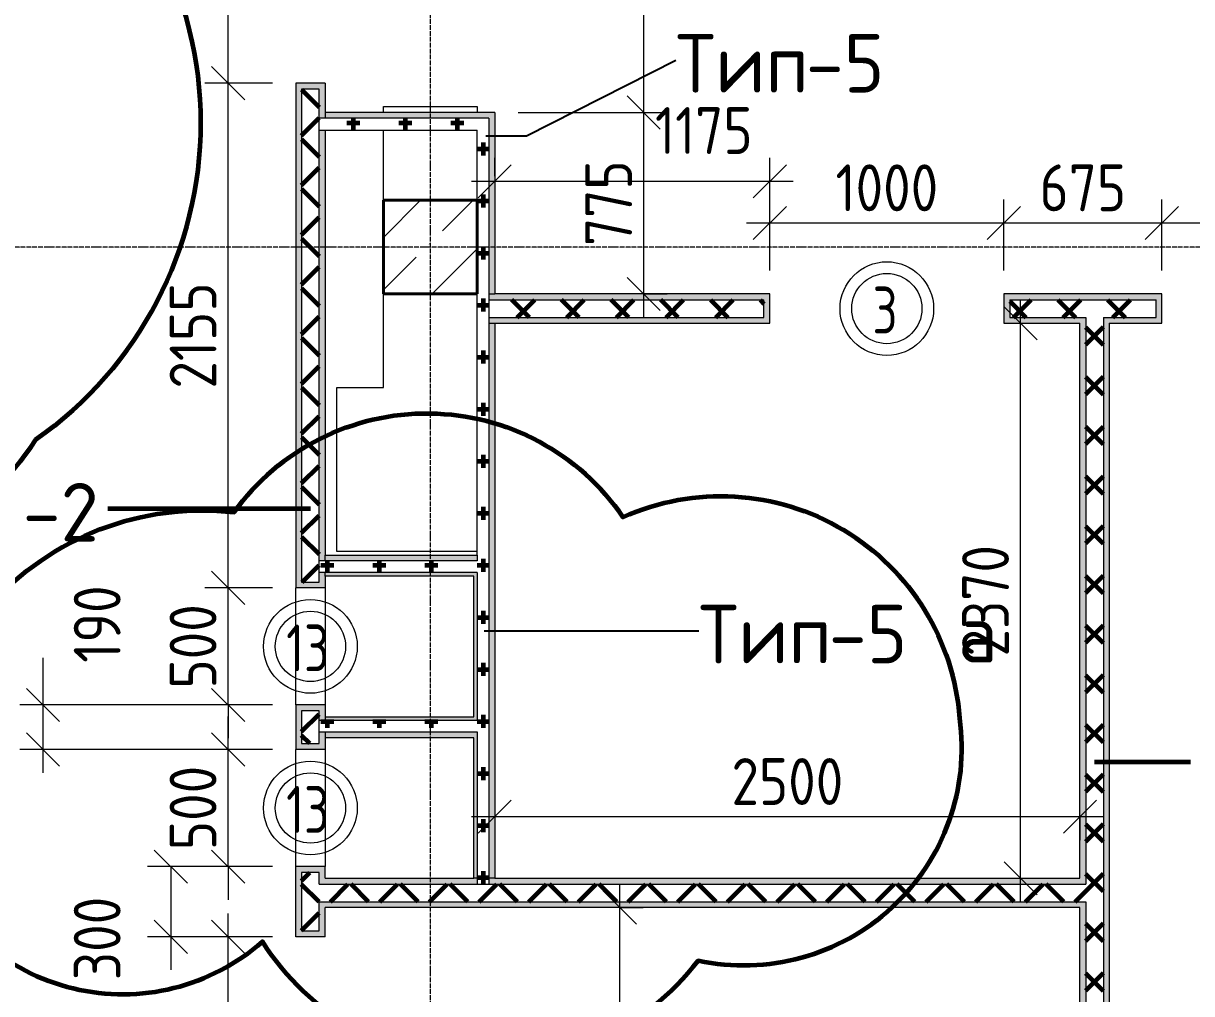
# Model space of a CAD drawing. Header units: millimetres. Extents: x -60946 to 138510, y -262288 to 24501.
# Drawn here: x -10930 to -5938, y -86332 to -82189 of the extents above; entities that cross this region are included whole.
import ezdxf

# ---------------------------------------------------------------- set-up
doc = ezdxf.new("R2010")
doc.units = ezdxf.units.MM
doc.linetypes.add('ADSK_Линия сетки', pattern=[25, 20, -2.5, 0, -2.5])
for name, color, linetype, lineweight in [('2)Тип-2', 3, 'Continuous', 60), ('2)Тип-3', 7, 'Continuous', 60), ('2)Тип-5', 1, 'Continuous', 60), ('Марки дверей', 7, 'Continuous', 20), ('Несущие колонны', 7, 'Continuous', 18), ('Оси', 7, 'Continuous', 9), ('Перекрытие', 7, 'Continuous', 18), ('Размеры', 7, 'Continuous', 9), ('Стены внутренние', 7, 'Continuous', 18), ('Стены штриховка', 7, 'Continuous', 9)]:
    doc.layers.add(name, color=color, linetype=linetype, lineweight=lineweight)
doc.styles.add('GOST Common_3', font='', dxfattribs={"width": 0.9, "height": 200})
doc.styles.add('GOST Common_4', font='', dxfattribs={"height": 250})
doc.styles.add('GOST Common_B', font='', dxfattribs={"width": 0.8, "height": 200})
doc.styles.get('GOST Common_3').set_extended_font_data('GOST Common')
doc.styles.get('GOST Common_4').set_extended_font_data('GOST Common')
doc.styles.get('GOST Common_B').set_extended_font_data('GOST Common', bold=True)
doc.dimstyles.new('ADSK_Основной_2_0', dxfattribs={"dimscale": 304.8, "dimtxt": 201.142999, "dimasz": 0.463911, "dimexe": 0.328084, "dimexo": 0.328084, "dimgap": 0.164042, "dimtad": 1, "dimdec": 3, "dimrnd": 0.001, "dimdsep": 46, "dimtxsty": 'GOST Common_3', "dimblk1": 'OBLIQUE', "dimblk2": 'OBLIQUE', "dimsah": 1, "dimcen": 0.09, "dimdle": 0.328084, "dimazin": 2, "dimtfac": 1, "dimtdec": 4, "dimtix": 1, "dimtmove": 0, "dimatfit": 3, "dimfxl": 1, "dimtvp": 1, "dimtolj": 1, "dimtzin": 0, "dimlwd": 20, "dimlwe": 20, "dimarcsym": 2})
doc.dimstyles.new('ADSK_Основной_2_0_2', dxfattribs={"dimscale": 304.8, "dimtxt": 201.142999, "dimasz": 0.463911, "dimexe": 0.328084, "dimexo": 0.328084, "dimgap": 0.164042, "dimtad": 1, "dimdec": 3, "dimrnd": 0.001, "dimdsep": 46, "dimtxsty": 'GOST Common_3', "dimblk1": 'OBLIQUE', "dimblk2": 'OBLIQUE', "dimsah": 1, "dimcen": 0.09, "dimdle": 0.328084, "dimazin": 2, "dimtfac": 1, "dimtdec": 4, "dimtix": 1, "dimtmove": 0, "dimatfit": 3, "dimfxl": 1, "dimtvp": 1, "dimtolj": 1, "dimtzin": 0, "dimlwd": 20, "dimlwe": 20, "dimarcsym": 2})
pattern_1 = [(45, (9.36, -97949.04), (-106.066, 106.066), []), (135, (9.36, -97949.04), (-106.066, -106.066), [])]
pattern_2 = [(0, (9.36, -97949.04), (111.125, 111.125), [55.562, -166.687]), (90, (37.14, -97976.82), (-111.125, 111.125), [55.562, -166.687])]

# ---------------------------------------------------------------- blocks, each defined once
blk = doc.blocks.new('ADSK_КолоннаЖБ_Прямоугольная - 400x400 мм-1807142-Кладочный план 2-го этаж')
at = {"layer": 'Несущие колонны', "lineweight": 40}
for p, q in [((-200, 200), (200, 200)), ((-200, -200), (-200, 200)), ((200, 200), (200, -200)), ((200, -200), (-200, -200))]:
    blk.add_line(p, q, dxfattribs=at)
blk = doc.blocks.new('_Oblique')
at = {"color": 0, "linetype": 'ByBlock', "lineweight": -2}
blk.add_line((-0.5, -0.5), (0.5, 0.5), dxfattribs=at)
blk = doc.blocks.new('*D4716')
at = {"layer": 'Defpoints', "color": 0, "transparency": 16777216}
for p in [(-10054.7, -86089.1), (-9765.6, -86089.1), (-9765.6, -87089.1)]:
    blk.add_point(p, dxfattribs=at)
at = {"layer": 'Размеры', "color": 0, "lineweight": 20, "transparency": 16777216}
for p, q in [((-10054.7, -87189.1), (-10054.7, -85989.1)), ((-9865.6, -86089.1), (-10154.7, -86089.1)), ((-9865.6, -87089.1), (-10154.7, -87089.1))]:
    blk.add_line(p, q, dxfattribs=at)
at = {"layer": 'Размеры', "color": 0, "lineweight": 20, "transparency": 16777216, "xscale": 141.4, "yscale": 141.4, "zscale": 141.4}
for p, rotation in [((-10054.7, -86089.1), 90), ((-10054.7, -87089.1), 270)]:
    blk.add_blockref('_Oblique', p, dxfattribs=dict(at, rotation=rotation))
at = {"layer": 'Размеры', "color": 0, "lineweight": 9, "transparency": 16777216, "insert": (-10204.7, -86589.1), "char_height": 200, "width": 560.473, "attachment_point": 5, "rotation": 90, "style": 'GOST Common_3'}
blk.add_mtext('\\A1;1000', dxfattribs=at)
blk = doc.blocks.new('*D4717')
at = {"layer": 'Defpoints', "color": 0, "transparency": 16777216}
for p in [(-10299.6, -85789.1), (-9765.6, -85789.1), (-9765.6, -86089.1)]:
    blk.add_point(p, dxfattribs=at)
at = {"layer": 'Размеры', "color": 0, "lineweight": 20, "transparency": 16777216}
for p, q in [((-9865.6, -85789.1), (-10399.6, -85789.1)), ((-10299.6, -85789.1), (-10299.6, -86189.1)), ((-9865.6, -86089.1), (-10399.6, -86089.1)), ((-10299.6, -86089.1), (-10299.6, -86230.5))]:
    blk.add_line(p, q, dxfattribs=at)
at = {"layer": 'Размеры', "color": 0, "lineweight": 20, "transparency": 16777216, "xscale": 141.4, "yscale": 141.4, "zscale": 141.4}
for p, rotation in [((-10299.6, -85789.1), 90), ((-10299.6, -86089.1), 270)]:
    blk.add_blockref('_Oblique', p, dxfattribs=dict(at, rotation=rotation))
at = {"layer": 'Размеры', "color": 0, "lineweight": 9, "transparency": 16777216, "insert": (-10714.3, -86274.2), "char_height": 200, "width": 454.106, "attachment_point": 1, "rotation": 90, "line_spacing_factor": 1.022761, "style": 'GOST Common_3'}
blk.add_mtext('\\A1;300', dxfattribs=at)
blk = doc.blocks.new('*D4718')
at = {"layer": 'Defpoints', "color": 0, "transparency": 16777216}
for p in [(-10054.7, -85289.1), (-9765.6, -85289.1), (-9765.6, -85789.1)]:
    blk.add_point(p, dxfattribs=at)
at = {"layer": 'Размеры', "color": 0, "lineweight": 20, "transparency": 16777216}
for p, q in [((-10054.7, -85289.1), (-10054.7, -85147.7)), ((-9865.6, -85289.1), (-10154.7, -85289.1)), ((-10054.7, -85789.1), (-10054.7, -85289.1)), ((-9865.6, -85789.1), (-10154.7, -85789.1)), ((-10054.7, -85789.1), (-10054.7, -85930.5))]:
    blk.add_line(p, q, dxfattribs=at)
at = {"layer": 'Размеры', "color": 0, "lineweight": 20, "transparency": 16777216, "xscale": 141.4, "yscale": 141.4, "zscale": 141.4}
for p, rotation in [((-10054.7, -85289.1), 270), ((-10054.7, -85789.1), 90)]:
    blk.add_blockref('_Oblique', p, dxfattribs=dict(at, rotation=rotation))
at = {"layer": 'Размеры', "color": 0, "lineweight": 9, "transparency": 16777216, "insert": (-10204.7, -85539.1), "char_height": 200, "width": 454.106, "attachment_point": 5, "rotation": 90, "style": 'GOST Common_3'}
blk.add_mtext('\\A1;500', dxfattribs=at)
blk = doc.blocks.new('*D4719')
at = {"layer": 'Defpoints', "color": 0, "transparency": 16777216}
for p in [(-10845.3, -85099.1), (-9765.6, -85099.1), (-9765.6, -85289.1)]:
    blk.add_point(p, dxfattribs=at)
at = {"layer": 'Размеры', "color": 0, "lineweight": 20, "transparency": 16777216}
for p, q in [((-10845.3, -85099.1), (-10845.3, -84897.6)), ((-9865.6, -85099.1), (-10945.3, -85099.1)), ((-10845.3, -85389.1), (-10845.3, -85099.1)), ((-9865.6, -85289.1), (-10945.3, -85289.1))]:
    blk.add_line(p, q, dxfattribs=at)
at = {"layer": 'Размеры', "color": 0, "lineweight": 20, "transparency": 16777216, "xscale": 141.4, "yscale": 141.4, "zscale": 141.4}
for p, rotation in [((-10845.3, -85099.1), 90), ((-10845.3, -85289.1), 270)]:
    blk.add_blockref('_Oblique', p, dxfattribs=dict(at, rotation=rotation))
at = {"layer": 'Размеры', "color": 0, "lineweight": 9, "transparency": 16777216, "insert": (-10714.3, -84918.8), "char_height": 200, "width": 409.104, "attachment_point": 1, "rotation": 90, "line_spacing_factor": 1.022761, "style": 'GOST Common_3'}
blk.add_mtext('\\A1;190', dxfattribs=at)
blk = doc.blocks.new('*D4720')
at = {"layer": 'Defpoints', "color": 0, "transparency": 16777216}
for p in [(-10054.7, -84599.1), (-9765.6, -84599.1), (-9765.6, -85099.1)]:
    blk.add_point(p, dxfattribs=at)
at = {"layer": 'Размеры', "color": 0, "lineweight": 20, "transparency": 16777216}
for p, q in [((-10054.7, -84599.1), (-10054.7, -84457.7)), ((-9865.6, -84599.1), (-10154.7, -84599.1)), ((-10054.7, -85099.1), (-10054.7, -84599.1)), ((-9865.6, -85099.1), (-10154.7, -85099.1)), ((-10054.7, -85099.1), (-10054.7, -85240.5))]:
    blk.add_line(p, q, dxfattribs=at)
at = {"layer": 'Размеры', "color": 0, "lineweight": 20, "transparency": 16777216, "xscale": 141.4, "yscale": 141.4, "zscale": 141.4}
for p, rotation in [((-10054.7, -84599.1), 270), ((-10054.7, -85099.1), 90)]:
    blk.add_blockref('_Oblique', p, dxfattribs=dict(at, rotation=rotation))
at = {"layer": 'Размеры', "color": 0, "lineweight": 9, "transparency": 16777216, "insert": (-10204.7, -84849.1), "char_height": 200, "width": 454.106, "attachment_point": 5, "rotation": 90, "style": 'GOST Common_3'}
blk.add_mtext('\\A1;500', dxfattribs=at)
blk = doc.blocks.new('*D4721')
at = {"layer": 'Defpoints', "color": 0, "transparency": 16777216}
for p in [(-10054.7, -82444.1), (-9765.6, -82444.1), (-9765.6, -84599.1)]:
    blk.add_point(p, dxfattribs=at)
at = {"layer": 'Размеры', "color": 0, "lineweight": 20, "transparency": 16777216}
for p, q in [((-10054.7, -84699.1), (-10054.7, -82344.1)), ((-9865.6, -82444.1), (-10154.7, -82444.1)), ((-9865.6, -84599.1), (-10154.7, -84599.1))]:
    blk.add_line(p, q, dxfattribs=at)
at = {"layer": 'Размеры', "color": 0, "lineweight": 20, "transparency": 16777216, "xscale": 141.4, "yscale": 141.4, "zscale": 141.4}
for p, rotation in [((-10054.7, -82444.1), 90), ((-10054.7, -84599.1), 270)]:
    blk.add_blockref('_Oblique', p, dxfattribs=dict(at, rotation=rotation))
at = {"layer": 'Размеры', "color": 0, "lineweight": 9, "transparency": 16777216, "insert": (-10204.7, -83521.6), "char_height": 200, "width": 560.473, "attachment_point": 5, "rotation": 90, "style": 'GOST Common_3'}
blk.add_mtext('\\A1;2155', dxfattribs=at)
blk = doc.blocks.new('*D4722')
at = {"layer": 'Defpoints', "color": 0, "transparency": 16777216}
for p in [(-10054.7, -81244.1), (-9765.6, -81244.1), (-9765.6, -82444.1)]:
    blk.add_point(p, dxfattribs=at)
at = {"layer": 'Размеры', "color": 0, "lineweight": 20, "transparency": 16777216}
for p, q in [((-10054.7, -82544.1), (-10054.7, -81144.1)), ((-9865.6, -81244.1), (-10154.7, -81244.1)), ((-9865.6, -82444.1), (-10154.7, -82444.1))]:
    blk.add_line(p, q, dxfattribs=at)
at = {"layer": 'Размеры', "color": 0, "lineweight": 20, "transparency": 16777216, "xscale": 141.4, "yscale": 141.4, "zscale": 141.4}
for p, rotation in [((-10054.7, -81244.1), 90), ((-10054.7, -82444.1), 270)]:
    blk.add_blockref('_Oblique', p, dxfattribs=dict(at, rotation=rotation))
at = {"layer": 'Размеры', "color": 0, "lineweight": 9, "transparency": 16777216, "insert": (-10204.7, -81844.1), "char_height": 200, "width": 560.473, "attachment_point": 5, "rotation": 90, "style": 'GOST Common_3'}
blk.add_mtext('\\A1;1200', dxfattribs=at)
blk = doc.blocks.new('*D4740')
at = {"layer": 'Defpoints', "color": 0, "transparency": 16777216}
for p in [(-8915.6, -82569.1), (-8279.4, -82569.1), (-8379.4, -83344.1)]:
    blk.add_point(p, dxfattribs=at)
at = {"layer": 'Размеры', "color": 0, "lineweight": 20, "transparency": 16777216}
for p, q in [((-8279.4, -83444.1), (-8279.4, -82469.1)), ((-8815.6, -82569.1), (-8179.4, -82569.1)), ((-8279.4, -83344.1), (-8179.4, -83344.1))]:
    blk.add_line(p, q, dxfattribs=at)
at = {"layer": 'Размеры', "color": 0, "lineweight": 20, "transparency": 16777216, "xscale": 141.4, "yscale": 141.4, "zscale": 141.4}
for p, rotation in [((-8279.4, -82569.1), 90), ((-8279.4, -83344.1), 270)]:
    blk.add_blockref('_Oblique', p, dxfattribs=dict(at, rotation=rotation))
at = {"layer": 'Размеры', "color": 0, "lineweight": 9, "transparency": 16777216, "insert": (-8429.4, -82956.6), "char_height": 200, "width": 454.106, "attachment_point": 5, "rotation": 90, "style": 'GOST Common_3'}
blk.add_mtext('\\A1;775', dxfattribs=at)
blk = doc.blocks.new('*D4741')
at = {"layer": 'Defpoints', "color": 0, "transparency": 16777216}
for p in [(-8915.6, -81119.1), (-8279.4, -81119.1), (-8915.6, -82569.1)]:
    blk.add_point(p, dxfattribs=at)
at = {"layer": 'Размеры', "color": 0, "lineweight": 20, "transparency": 16777216}
for p, q in [((-8279.4, -82669.1), (-8279.4, -81019.1)), ((-8815.6, -81119.1), (-8179.4, -81119.1)), ((-8815.6, -82569.1), (-8179.4, -82569.1))]:
    blk.add_line(p, q, dxfattribs=at)
at = {"layer": 'Размеры', "color": 0, "lineweight": 20, "transparency": 16777216, "xscale": 141.4, "yscale": 141.4, "zscale": 141.4}
for p, rotation in [((-8279.4, -81119.1), 90), ((-8279.4, -82569.1), 270)]:
    blk.add_blockref('_Oblique', p, dxfattribs=dict(at, rotation=rotation))
at = {"layer": 'Размеры', "color": 0, "lineweight": 9, "transparency": 16777216, "insert": (-8429.4, -81844.1), "char_height": 200, "width": 580.928, "attachment_point": 5, "rotation": 90, "style": 'GOST Common_3'}
blk.add_mtext('\\A1;1450', dxfattribs=at)
blk = doc.blocks.new('*D4745')
at = {"layer": 'Defpoints', "color": 0, "transparency": 16777216}
for p in [(-7740.6, -82863), (-8915.6, -82941.1), (-7740.6, -83344.1)]:
    blk.add_point(p, dxfattribs=at)
at = {"layer": 'Размеры', "color": 0, "lineweight": 20, "transparency": 16777216}
for p, q in [((-8915.6, -82841.1), (-8915.6, -82763)), ((-7740.6, -83244.1), (-7740.6, -82763)), ((-9015.6, -82863), (-7640.6, -82863))]:
    blk.add_line(p, q, dxfattribs=at)
at = {"layer": 'Размеры', "color": 0, "lineweight": 20, "transparency": 16777216, "xscale": 141.4, "yscale": 141.4, "zscale": 141.4, "rotation": 180}
blk.add_blockref('_Oblique', (-8915.6, -82863), dxfattribs=at)
at = {"layer": 'Размеры', "color": 0, "lineweight": 20, "transparency": 16777216, "xscale": 141.4, "yscale": 141.4, "zscale": 141.4}
blk.add_blockref('_Oblique', (-7740.6, -82863), dxfattribs=at)
at = {"layer": 'Размеры', "color": 0, "lineweight": 9, "transparency": 16777216, "insert": (-8231.1, -82546.3), "char_height": 200, "width": 515.472, "attachment_point": 1, "line_spacing_factor": 1.022761, "style": 'GOST Common_3'}
blk.add_mtext('\\A1;1175', dxfattribs=at)
blk = doc.blocks.new('*D4746')
at = {"layer": 'Defpoints', "color": 0, "transparency": 16777216}
for p in [(-6740.6, -83041), (-7740.6, -83344.1), (-6740.6, -83344.1)]:
    blk.add_point(p, dxfattribs=at)
at = {"layer": 'Размеры', "color": 0, "lineweight": 20, "transparency": 16777216}
for p, q in [((-7740.6, -83244.1), (-7740.6, -82941)), ((-6740.6, -83244.1), (-6740.6, -82941)), ((-7840.6, -83041), (-6640.6, -83041))]:
    blk.add_line(p, q, dxfattribs=at)
at = {"layer": 'Размеры', "color": 0, "lineweight": 20, "transparency": 16777216, "xscale": 141.4, "yscale": 141.4, "zscale": 141.4, "rotation": 180}
blk.add_blockref('_Oblique', (-7740.6, -83041), dxfattribs=at)
at = {"layer": 'Размеры', "color": 0, "lineweight": 20, "transparency": 16777216, "xscale": 141.4, "yscale": 141.4, "zscale": 141.4}
blk.add_blockref('_Oblique', (-6740.6, -83041), dxfattribs=at)
at = {"layer": 'Размеры', "color": 0, "lineweight": 9, "transparency": 16777216, "insert": (-7240.6, -82891), "char_height": 200, "width": 560.473, "attachment_point": 5, "style": 'GOST Common_3'}
blk.add_mtext('\\A1;1000', dxfattribs=at)
blk = doc.blocks.new('*D4747')
at = {"layer": 'Defpoints', "color": 0, "transparency": 16777216}
for p in [(-6065.6, -83041), (-6740.6, -83344.1), (-6065.6, -83344.1)]:
    blk.add_point(p, dxfattribs=at)
at = {"layer": 'Размеры', "color": 0, "lineweight": 20, "transparency": 16777216}
for p, q in [((-6740.6, -83244.1), (-6740.6, -82941)), ((-6065.6, -83244.1), (-6065.6, -82941)), ((-6840.6, -83041), (-5965.6, -83041))]:
    blk.add_line(p, q, dxfattribs=at)
at = {"layer": 'Размеры', "color": 0, "lineweight": 20, "transparency": 16777216, "xscale": 141.4, "yscale": 141.4, "zscale": 141.4, "rotation": 180}
blk.add_blockref('_Oblique', (-6740.6, -83041), dxfattribs=at)
at = {"layer": 'Размеры', "color": 0, "lineweight": 20, "transparency": 16777216, "xscale": 141.4, "yscale": 141.4, "zscale": 141.4}
blk.add_blockref('_Oblique', (-6065.6, -83041), dxfattribs=at)
at = {"layer": 'Размеры', "color": 0, "lineweight": 9, "transparency": 16777216, "insert": (-6403.1, -82891), "char_height": 200, "width": 454.106, "attachment_point": 5, "style": 'GOST Common_3'}
blk.add_mtext('\\A1;675', dxfattribs=at)
blk = doc.blocks.new('*D4748')
at = {"layer": 'Defpoints', "color": 0, "transparency": 16777216}
for p in [(-5065.6, -83041), (-6065.6, -83344.1), (-5065.6, -83344.1)]:
    blk.add_point(p, dxfattribs=at)
at = {"layer": 'Размеры', "color": 0, "lineweight": 20, "transparency": 16777216}
for p, q in [((-6065.6, -83244.1), (-6065.6, -82941)), ((-5065.6, -83244.1), (-5065.6, -82941)), ((-6165.6, -83041), (-4965.6, -83041))]:
    blk.add_line(p, q, dxfattribs=at)
at = {"layer": 'Размеры', "color": 0, "lineweight": 20, "transparency": 16777216, "xscale": 141.4, "yscale": 141.4, "zscale": 141.4, "rotation": 180}
blk.add_blockref('_Oblique', (-6065.6, -83041), dxfattribs=at)
at = {"layer": 'Размеры', "color": 0, "lineweight": 20, "transparency": 16777216, "xscale": 141.4, "yscale": 141.4, "zscale": 141.4}
blk.add_blockref('_Oblique', (-5065.6, -83041), dxfattribs=at)
at = {"layer": 'Размеры', "color": 0, "lineweight": 9, "transparency": 16777216, "insert": (-5565.6, -82891), "char_height": 200, "width": 560.473, "attachment_point": 5, "style": 'GOST Common_3'}
blk.add_mtext('\\A1;1000', dxfattribs=at)
blk = doc.blocks.new('*D4750')
at = {"layer": 'Defpoints', "color": 0, "transparency": 16777216}
for p in [(-6769, -83469.1), (-6669, -83469.1), (-6769, -85839.1)]:
    blk.add_point(p, dxfattribs=at)
at = {"layer": 'Размеры', "color": 0, "lineweight": 20, "transparency": 16777216}
for p, q in [((-6669, -85939.1), (-6669, -83369.1)), ((-6669, -83469.1), (-6569, -83469.1)), ((-6669, -85839.1), (-6569, -85839.1))]:
    blk.add_line(p, q, dxfattribs=at)
at = {"layer": 'Размеры', "color": 0, "lineweight": 20, "transparency": 16777216, "xscale": 141.4, "yscale": 141.4, "zscale": 141.4}
for p, rotation in [((-6669, -83469.1), 90), ((-6669, -85839.1), 270)]:
    blk.add_blockref('_Oblique', p, dxfattribs=dict(at, rotation=rotation))
at = {"layer": 'Размеры', "color": 0, "lineweight": 9, "transparency": 16777216, "insert": (-6819, -84654.1), "char_height": 200, "width": 605.475, "attachment_point": 5, "rotation": 90, "style": 'GOST Common_3'}
blk.add_mtext('\\A1;2370', dxfattribs=at)
blk = doc.blocks.new('*D4757')
at = {"layer": 'Defpoints', "color": 0, "transparency": 16777216}
for p in [(-8915.6, -85476), (-6415.6, -85476), (-6415.6, -85576)]:
    blk.add_point(p, dxfattribs=at)
at = {"layer": 'Размеры', "color": 0, "lineweight": 20, "transparency": 16777216}
for p, q in [((-9015.6, -85576), (-6315.6, -85576)), ((-8915.6, -85576), (-8915.6, -85676)), ((-6415.6, -85576), (-6415.6, -85676))]:
    blk.add_line(p, q, dxfattribs=at)
at = {"layer": 'Размеры', "color": 0, "lineweight": 20, "transparency": 16777216, "xscale": 141.4, "yscale": 141.4, "zscale": 141.4, "rotation": 180}
blk.add_blockref('_Oblique', (-8915.6, -85576), dxfattribs=at)
at = {"layer": 'Размеры', "color": 0, "lineweight": 20, "transparency": 16777216, "xscale": 141.4, "yscale": 141.4, "zscale": 141.4}
blk.add_blockref('_Oblique', (-6415.6, -85576), dxfattribs=at)
at = {"layer": 'Размеры', "color": 0, "lineweight": 9, "transparency": 16777216, "insert": (-7665.6, -85426), "char_height": 200, "width": 605.475, "attachment_point": 5, "style": 'GOST Common_3'}
blk.add_mtext('\\A1;2500', dxfattribs=at)
blk = doc.blocks.new('*D4759')
at = {"layer": 'Defpoints', "color": 0, "transparency": 16777216}
for p in [(-8481.4, -85964.1), (-8381.4, -85964.1), (-8915.6, -87214.1)]:
    blk.add_point(p, dxfattribs=at)
at = {"layer": 'Размеры', "color": 0, "lineweight": 20, "transparency": 16777216}
for p, q in [((-8381.4, -87314.1), (-8381.4, -85864.1)), ((-8381.4, -85964.1), (-8281.4, -85964.1)), ((-8815.6, -87214.1), (-8281.4, -87214.1))]:
    blk.add_line(p, q, dxfattribs=at)
at = {"layer": 'Размеры', "color": 0, "lineweight": 20, "transparency": 16777216, "xscale": 141.4, "yscale": 141.4, "zscale": 141.4}
for p, rotation in [((-8381.4, -85964.1), 90), ((-8381.4, -87214.1), 270)]:
    blk.add_blockref('_Oblique', p, dxfattribs=dict(at, rotation=rotation))
at = {"layer": 'Размеры', "color": 0, "lineweight": 9, "transparency": 16777216, "insert": (-8531.4, -86589.1), "char_height": 200, "width": 560.473, "attachment_point": 5, "rotation": 90, "style": 'GOST Common_3'}
blk.add_mtext('\\A1;1250', dxfattribs=at)
blk = doc.blocks.new('М_двери1 - Марка экземпляра 2-3719212-Кладочный план 2-го этаж')
at = {"layer": 'Марки дверей'}
for radius in [2, 1.5]:
    blk.add_circle((0, 0), radius, dxfattribs=at)

msp = doc.modelspace()

# ---------------------------------------------------------------- hatches: boundary and pattern name
at = {"layer": '2)Тип-2'}
h = msp.add_hatch(color=256, dxfattribs=at)
h.paths.add_polyline_path([(-9765.6385, -88769.0666), (-9740.6385, -88769.0666), (-9740.6385, -87114.0666), (-9765.6385, -87114.0666), (-9765.6385, -88572.0232)])
h.paths.add_polyline_path([(-9765.6385, -86064.0666), (-9740.6385, -86064.0666), (-9740.6385, -85814.0666), (-9765.6385, -85814.0666)])
h.paths.add_polyline_path([(-9765.6385, -85264.0666), (-9740.6385, -85264.0666), (-9740.6385, -85124.0666), (-9765.6385, -85124.0666)])
h.paths.add_polyline_path([(-9765.6385, -84574.0666), (-9740.6385, -84574.0666), (-9740.6385, -82469.0666), (-9765.6385, -82469.0666), (-9765.6385, -84260.9104)])
h.paths.add_polyline_path([(-9740.6385, -81219.0666), (-9740.6385, -78769.0666), (-9765.6385, -78769.0666), (-9765.6385, -81219.0666)])
h.paths.add_polyline_path([(-9740.6385, -77519.0666), (-9740.6385, -76369.0666), (-9765.6385, -76369.0666), (-9765.6385, -77519.0666)])
h.paths.add_polyline_path([(-9740.6385, -75119.0666), (-9740.6385, -74194.0666), (-9765.6385, -74194.0666), (-9765.6385, -75119.0666)])
h = msp.add_hatch(color=256, dxfattribs=at)
h.paths.add_polyline_path([(-9640.6385, -88669.0666), (-9640.6385, -87289.0666), (-9665.6385, -87289.0666), (-9665.6385, -88669.0666)])
h.paths.add_polyline_path([(-9640.6385, -87239.0666), (-9640.6385, -87089.0666), (-9765.6385, -87089.0666), (-9765.6385, -87114.0666), (-9665.6385, -87114.0666), (-9665.6385, -87239.0666)])
h.paths.add_polyline_path([(-9640.6385, -86089.0666), (-9640.6385, -85939.0666), (-9665.6385, -85939.0666), (-9665.6385, -86064.0666), (-9765.6385, -86064.0666), (-9765.6385, -86089.0666)])
h.paths.add_polyline_path([(-9665.6385, -85864.0666), (-9640.6385, -85864.0666), (-9640.6385, -85789.0666), (-9765.6385, -85789.0666), (-9765.6385, -85814.0666), (-9665.6385, -85814.0666)])
h.paths.add_polyline_path([(-9640.6385, -85289.0666), (-9640.6385, -85214.0666), (-9665.6385, -85214.0666), (-9665.6385, -85264.0666), (-9765.6385, -85264.0666), (-9765.6385, -85289.0666)])
h.paths.add_polyline_path([(-9640.6385, -85164.0666), (-9640.6385, -85099.0666), (-9765.6385, -85099.0666), (-9765.6385, -85124.0666), (-9665.6385, -85124.0666), (-9665.6385, -85164.0666)])
h.paths.add_polyline_path([(-9765.6385, -84599.0666), (-9640.6385, -84599.0666), (-9640.6385, -84534.0666), (-9665.6385, -84534.0666), (-9665.6385, -84574.0666), (-9765.6385, -84574.0666)])
h.paths.add_polyline_path([(-9640.6385, -84484.0666), (-9640.6385, -82644.0666), (-9665.6385, -82644.0666), (-9665.6385, -84484.0666)])
h.paths.add_polyline_path([(-9640.6385, -82594.0666), (-9640.6385, -82444.0666), (-9765.6385, -82444.0666), (-9765.6385, -82469.0666), (-9665.6385, -82469.0666), (-9665.6385, -82594.0666)])
h.paths.add_polyline_path([(-9640.6385, -81244.0666), (-9640.6385, -81094.0666), (-9665.6385, -81094.0666), (-9665.6385, -81219.0666), (-9765.6385, -81219.0666), (-9765.6385, -81244.0666)])
h.paths.add_polyline_path([(-9640.6385, -81044.0666), (-9640.6385, -78744.0666), (-9765.6385, -78744.0666), (-9765.6385, -78769.0666), (-9665.6385, -78769.0666), (-9665.6385, -81044.0666)])
h.paths.add_polyline_path([(-9765.6385, -77544.0666), (-9640.6385, -77544.0666), (-9640.6385, -76344.0666), (-9765.6385, -76344.0666), (-9765.6385, -76369.0666), (-9665.6385, -76369.0666), (-9665.6385, -77519.0666), (-9765.6385, -77519.0666)])
h.paths.add_polyline_path([(-9640.6385, -75144.0666), (-9640.6385, -74994.0666), (-9665.6385, -74994.0666), (-9665.6385, -75119.0666), (-9765.6385, -75119.0666), (-9765.6385, -75144.0666)])
h.paths.add_polyline_path([(-9665.6385, -74944.0666), (-9640.6385, -74944.0666), (-9640.6385, -74194.0666), (-9665.6385, -74194.0666), (-9665.6385, -74201.6472)])
h = msp.add_hatch(dxfattribs=at)
h.set_pattern_fill('FP_4', color=256, style=0, pattern_type=2)
h.set_pattern_definition(pattern_1)
h.paths.add_polyline_path([(-9665.6385, -88744.0666), (-9665.6385, -87114.0666), (-9740.6385, -87114.0666), (-9740.6385, -88744.0666)])
h.paths.add_polyline_path([(-9665.6385, -86064.0666), (-9665.6385, -85814.0666), (-9740.6385, -85814.0666), (-9740.6385, -86064.0666)])
h.paths.add_polyline_path([(-9665.6385, -85264.0666), (-9665.6385, -85124.0666), (-9740.6385, -85124.0666), (-9740.6385, -85264.0666)])
h.paths.add_polyline_path([(-9740.6385, -84574.0666), (-9665.6385, -84574.0666), (-9665.6385, -82469.0666), (-9740.6385, -82469.0666), (-9740.6385, -84260.9104)])
h.paths.add_polyline_path([(-9740.6385, -81219.0666), (-9665.6385, -81219.0666), (-9665.6385, -78769.0666), (-9740.6385, -78769.0666), (-9740.6385, -79949.7976)])
h.paths.add_polyline_path([(-9740.6385, -77519.0666), (-9665.6385, -77519.0666), (-9665.6385, -76369.0666), (-9740.6385, -76369.0666), (-9740.6385, -77075.7224)])
h.paths.add_polyline_path([(-9665.6385, -75119.0666), (-9665.6385, -74194.0666), (-9740.6385, -74194.0666), (-9740.6385, -75119.0666)])
h = msp.add_hatch(color=256, dxfattribs=at)
h.paths.add_polyline_path([(-6415.6385, -83469.0666), (-6390.6385, -83469.0666), (-6390.6385, -83444.0666), (-6715.6385, -83444.0666), (-6715.6385, -83344.0666), (-6740.6385, -83344.0666), (-6740.6385, -83469.0666)])
h.paths.add_polyline_path([(-3240.6385, -83469.0666), (-3240.6385, -83369.0666), (-3265.6385, -83369.0666), (-3265.6385, -83444.0666), (-5040.6385, -83444.0666), (-5040.6385, -83344.0666), (-5065.6385, -83344.0666), (-5065.6385, -83469.0666), (-4481.2137, -83469.0666)])
h.paths.add_polyline_path([(-6065.6385, -83469.0666), (-6065.6385, -83344.0666), (-6090.6385, -83344.0666), (-6090.6385, -83444.0666), (-6315.6385, -83444.0666), (-6315.6385, -83469.0666), (-6290.6385, -83469.0666)])
h.paths.add_polyline_path([(-8915.6385, -83469.0666), (-7740.6385, -83469.0666), (-7740.6385, -83344.0666), (-7765.6385, -83344.0666), (-7765.6385, -83444.0666), (-8940.6385, -83444.0666), (-8940.6385, -83469.0666)])
h = msp.add_hatch(color=256, dxfattribs=at)
h.paths.add_polyline_path([(-5040.6385, -83369.0666), (-3240.6385, -83369.0666), (-3240.6385, -83344.0666), (-5040.6385, -83344.0666)])
h.paths.add_polyline_path([(-8940.6385, -83369.0666), (-7765.6385, -83369.0666), (-7765.6385, -83344.0666), (-8940.6385, -83344.0666)])
h.paths.add_polyline_path([(-6715.6385, -83369.0666), (-6090.6385, -83369.0666), (-6090.6385, -83344.0666), (-6715.6385, -83344.0666)])
h = msp.add_hatch(dxfattribs=at)
h.set_pattern_fill('FP_4', color=256, style=0, pattern_type=2)
h.set_pattern_definition(pattern_1)
h.paths.add_polyline_path([(-3265.6385, -83444.0666), (-3265.6385, -83369.0666), (-5040.6385, -83369.0666), (-5040.6385, -83444.0666), (-4481.2137, -83444.0666)])
h.paths.add_polyline_path([(-8824.6326, -83444.0666), (-7765.6385, -83444.0666), (-7765.6385, -83369.0666), (-8940.6385, -83369.0666), (-8940.6385, -83444.0666), (-8915.6385, -83444.0666)])
h.paths.add_polyline_path([(-6090.6385, -83444.0666), (-6090.6385, -83369.0666), (-6715.6385, -83369.0666), (-6715.6385, -83444.0666), (-6315.6385, -83444.0666)])
h = msp.add_hatch(dxfattribs=at)
h.set_pattern_fill('FP_4', color=256, style=0, pattern_type=2)
h.set_pattern_definition(pattern_1)
h.paths.add_polyline_path([(-6315.6385, -88669.0666), (-6315.6385, -83444.0666), (-6390.6385, -83444.0666), (-6390.6385, -88669.0666)])
h = msp.add_hatch(color=256, dxfattribs=at)
h.paths.add_polyline_path([(-6390.6385, -88644.0666), (-6390.6385, -85939.0666), (-6415.6385, -85939.0666), (-6415.6385, -88644.0666)])
h.paths.add_polyline_path([(-6415.6385, -85864.0666), (-6390.6385, -85864.0666), (-6390.6385, -83469.0666), (-6415.6385, -83469.0666), (-6415.6385, -85839.0666)])
for points in [[(-6315.6385, -88644.0666), (-6290.6385, -88644.0666), (-6290.6385, -83469.0666), (-6315.6385, -83469.0666), (-6315.6385, -87134.9856)], [(-6415.6385, -85964.0666), (-6415.6385, -85939.0666), (-9640.6385, -85939.0666), (-9640.6385, -85964.0666), (-7376.8263, -85964.0666)]]:
    msp.add_hatch(color=256, dxfattribs=at).paths.add_polyline_path(points)
h = msp.add_hatch(color=256, dxfattribs=at)
h.paths.add_polyline_path([(-8824.6326, -85864.0666), (-6415.6385, -85864.0666), (-6415.6385, -85839.0666), (-8940.6385, -85839.0666), (-8940.6385, -85864.0666)])
h.paths.add_polyline_path([(-9640.6385, -85864.0666), (-8990.6385, -85864.0666), (-8990.6385, -85839.0666), (-9640.6385, -85839.0666)])
h = msp.add_hatch(dxfattribs=at)
h.set_pattern_fill('FP_4', color=256, style=0, pattern_type=2)
h.set_pattern_definition(pattern_1)
h.paths.add_polyline_path([(-6415.6385, -85939.0666), (-6390.6385, -85939.0666), (-6390.6385, -85864.0666), (-9665.6385, -85864.0666), (-9665.6385, -85939.0666), (-7376.8263, -85939.0666)])
at = {"layer": '2)Тип-5', "true_color": 0xd50000}
h = msp.add_hatch(dxfattribs=at)
h.set_pattern_fill('FP_7', color=12, style=0, pattern_type=2)
h.set_pattern_definition(pattern_2)
h.paths.add_polyline_path([(-9640.6385, -82644.0666), (-8990.6385, -82644.0666), (-8990.6385, -82594.0666), (-9665.6385, -82594.0666), (-9665.6385, -82644.0666)])
for points in [[(-8940.6385, -82594.0666), (-8940.6385, -82569.0666), (-9640.6385, -82569.0666), (-9640.6385, -82594.0666), (-8990.6385, -82594.0666)], [(-8915.6385, -85839.0666), (-8915.6385, -84484.0666), (-8940.6385, -84484.0666), (-8940.6385, -85839.0666)], [(-8990.6385, -84549.0666), (-8990.6385, -84534.0666), (-9640.6385, -84534.0666), (-9640.6385, -84549.0666), (-9005.6385, -84549.0666)], [(-9640.6385, -85164.0666), (-9005.6385, -85164.0666), (-9005.6385, -85149.0666), (-9640.6385, -85149.0666)], [(-9640.6385, -85239.0666), (-9005.6385, -85239.0666), (-9005.6385, -85214.0666), (-9640.6385, -85214.0666)]]:
    msp.add_hatch(color=12, dxfattribs=at).paths.add_polyline_path(points)
h = msp.add_hatch(dxfattribs=at)
h.set_pattern_fill('FP_7', color=12, style=0, pattern_type=2)
h.set_pattern_definition(pattern_2)
h.paths.add_polyline_path([(-8940.6385, -84484.0666), (-8940.6385, -82594.0666), (-8990.6385, -82594.0666), (-8990.6385, -84484.0666)])
h = msp.add_hatch(color=12, dxfattribs=at)
h.paths.add_polyline_path([(-8940.6385, -84459.0666), (-8915.6385, -84459.0666), (-8915.6385, -83469.0666), (-8940.6385, -83469.0666), (-8940.6385, -84260.9104)])
h.paths.add_polyline_path([(-8940.6385, -83344.0666), (-8915.6385, -83344.0666), (-8915.6385, -82569.0666), (-8940.6385, -82569.0666), (-8940.6385, -82823.8728)])
h = msp.add_hatch(dxfattribs=at)
h.set_pattern_fill('FP_7', color=12, style=0, pattern_type=2)
h.set_pattern_definition(pattern_2)
h.paths.add_polyline_path([(-8990.6385, -84534.0666), (-8940.6385, -84534.0666), (-8940.6385, -84484.0666), (-9665.6385, -84484.0666), (-9665.6385, -84534.0666), (-9548.5357, -84534.0666)])
h = msp.add_hatch(color=12, dxfattribs=at)
h.paths.add_polyline_path([(-8915.6385, -84484.0666), (-8915.6385, -84459.0666), (-8940.6385, -84459.0666), (-8940.6385, -84484.0666)])
h.paths.add_polyline_path([(-9548.5357, -84484.0666), (-8990.6385, -84484.0666), (-8990.6385, -84459.0666), (-9640.6385, -84459.0666), (-9640.6385, -84484.0666)])
h = msp.add_hatch(color=12, dxfattribs=at)
h.paths.add_polyline_path([(-8990.6385, -85839.0666), (-8990.6385, -85214.0666), (-9005.6385, -85214.0666), (-9005.6385, -85839.0666)])
h.paths.add_polyline_path([(-8990.6385, -85164.0666), (-8990.6385, -84549.0666), (-9005.6385, -84549.0666), (-9005.6385, -85164.0666)])
h = msp.add_hatch(dxfattribs=at)
h.set_pattern_fill('FP_7', color=12, style=0, pattern_type=2)
h.set_pattern_definition(pattern_2)
h.paths.add_polyline_path([(-8940.6385, -85864.0666), (-8940.6385, -84534.0666), (-8990.6385, -84534.0666), (-8990.6385, -85864.0666)])
h = msp.add_hatch(dxfattribs=at)
h.set_pattern_fill('FP_7', color=12, style=0, pattern_type=2)
h.set_pattern_definition(pattern_2)
h.paths.add_polyline_path([(-9665.6385, -85214.0666), (-8990.6385, -85214.0666), (-8990.6385, -85164.0666), (-9665.6385, -85164.0666)])
at = {"layer": 'Несущие колонны', "lineweight": 9}
h = msp.add_hatch(dxfattribs=at)
h.set_pattern_fill('FP_1', color=256, style=0, pattern_type=2)
h.set_pattern_definition([(45, (9.36, -97949.04), (-224.5064, 224.5064), []), (45, (233.87, -97949.04), (-224.5064, 224.5064), [396.875, -79.375, 3.353, -76.022])])
h.paths.add_polyline_path([(-9390.6385, -83344.0666), (-8990.6385, -83344.0666), (-8990.6385, -82944.0666), (-9390.6385, -82944.0666)])

# ---------------------------------------------------------------- linework, layer by layer
at = {"layer": '2)Тип-2'}
for p, q in [((-9703.1385, -84262.1329), (-10568.3714, -84262.1329)), ((-6353.1385, -85342.4713), (-5943.9539, -85342.4713))]:
    msp.add_line(p, q, dxfattribs=at)
at = {"layer": '2)Тип-3', "color": 5}
msp.add_lwpolyline([(-17536.4233, -84037.2446, -0.52056705), (-17536.4233, -81502.1585, -0.52056705), (-17536.4233, -79937.0734, -0.52056705), (-17536.4233, -78476.5894, -0.52056705), (-16016.8494, -78026.2457, -0.52056705), (-13345.426, -78026.2457, -0.52056705), (-10970.8413, -78026.2457, -0.52056705), (-10877.4508, -79434.0542, -0.52056705), (-10877.4508, -81259.6902, -0.52056705), (-10877.4508, -83967.1116, -0.52056705), (-12943.2813, -84037.2446, -0.52056705), (-15449.238, -84037.2446, -0.52056705)], format="xyb", close=True, dxfattribs=at)
at = {"layer": '2)Тип-5', "lineweight": 25}
for p, q in [((-8780.5886, -82669.0975), (-8142.4811, -82345.2314)), ((-8953.1385, -82669.0975), (-8780.5886, -82669.0975)), ((-8960.6385, -84782.2894), (-8044.4811, -84782.2894))]:
    msp.add_line(p, q, dxfattribs=at)
at = {"layer": '2)Тип-5', "color": 1}
msp.add_lwpolyline([(-11344.7137, -85763.3951, -0.52056705), (-10029.3598, -84276.2282, -0.52056705), (-8368.0545, -84296.7421, -0.52056705), (-6930.1372, -85155.7881, -0.52056705), (-8047.2373, -86191.1613, -0.52056705), (-9907.9831, -86109.5132, -0.52056705)], format="xyb", close=True, dxfattribs=at)
at = {"layer": 'Несущие колонны', "lineweight": 9}
for p, q in [((-8990.6385, -82944.0666), (-9390.6385, -82944.0666)), ((-9390.6385, -82944.0666), (-9390.6385, -83344.0666)), ((-8990.6385, -83344.0666), (-8990.6385, -82944.0666)), ((-9390.6385, -83344.0666), (-8990.6385, -83344.0666))]:
    msp.add_line(p, q, dxfattribs=at)
at = {"layer": 'Оси', "linetype": 'ADSK_Линия сетки', "lineweight": 5}
for p, q in [((-9190.6385, -108922.9178), (-9190.6385, -73448.1214)), ((-2488.0423, -83144.0666), (-25230.7352, -83144.0666))]:
    msp.add_line(p, q, dxfattribs=at)
at = {"layer": 'Перекрытие'}
for p, q in [((-9390.6385, -82569.0666), (-9390.6385, -82544.0666)), ((-9390.6385, -82544.0666), (-8990.6385, -82544.0666)), ((-8990.6385, -82544.0666), (-8990.6385, -82569.0666)), ((-9390.6385, -82944.0666), (-9390.6385, -82644.0666)), ((-9390.6385, -83744.0666), (-9390.6385, -83344.0666)), ((-9590.6385, -84444.0666), (-9590.6385, -83744.0666)), ((-9590.6385, -83744.0666), (-9390.6385, -83744.0666)), ((-8990.6385, -84444.0666), (-9590.6385, -84444.0666))]:
    msp.add_line(p, q, dxfattribs=at)
at = {"layer": 'Стены внутренние', "lineweight": 5}
for p, q in [((-9765.6385, -82444.0666), (-9765.6385, -84599.0666)), ((-9640.6385, -82444.0666), (-9765.6385, -82444.0666)), ((-9640.6385, -82444.0666), (-9640.6385, -82569.0666)), ((-8915.6385, -82569.0666), (-9640.6385, -82569.0666)), ((-8915.6385, -82569.0666), (-8915.6385, -83344.0666)), ((-9640.6385, -82644.0666), (-9640.6385, -84459.0666)), ((-9640.6385, -82644.0666), (-8990.6385, -82644.0666)), ((-8990.6385, -84459.0666), (-8990.6385, -82644.0666)), ((-7740.6385, -83344.0666), (-8915.6385, -83344.0666)), ((-7740.6385, -83469.0666), (-7740.6385, -83344.0666)), ((-6065.6385, -83344.0666), (-6740.6385, -83344.0666)), ((-6740.6385, -83344.0666), (-6740.6385, -83469.0666)), ((-6065.6385, -83469.0666), (-6065.6385, -83344.0666)), ((-8915.6385, -83469.0666), (-7740.6385, -83469.0666)), ((-8915.6385, -83469.0666), (-8915.6385, -85839.0666)), ((-6740.6385, -83469.0666), (-6415.6385, -83469.0666)), ((-6415.6385, -85839.0666), (-6415.6385, -83469.0666)), ((-6290.6385, -83469.0666), (-6065.6385, -83469.0666)), ((-6290.6385, -83469.0666), (-6290.6385, -88644.0666)), ((-9640.6385, -84459.0666), (-8990.6385, -84459.0666)), ((-9640.6385, -84549.0666), (-9640.6385, -84599.0666)), ((-9005.6385, -84549.0666), (-9640.6385, -84549.0666)), ((-9005.6385, -85149.0666), (-9005.6385, -84549.0666)), ((-9765.6385, -85099.0666), (-9765.6385, -84599.0666)), ((-9640.6385, -84599.0666), (-9765.6385, -84599.0666)), ((-9640.6385, -84599.0666), (-9640.6385, -85099.0666)), ((-9765.6385, -85099.0666), (-9765.6385, -85289.0666)), ((-9640.6385, -85099.0666), (-9765.6385, -85099.0666)), ((-9640.6385, -85099.0666), (-9640.6385, -85149.0666)), ((-9640.6385, -85149.0666), (-9005.6385, -85149.0666)), ((-9640.6385, -85239.0666), (-9640.6385, -85289.0666)), ((-9005.6385, -85239.0666), (-9640.6385, -85239.0666)), ((-9005.6385, -85839.0666), (-9005.6385, -85239.0666)), ((-9765.6385, -85789.0666), (-9765.6385, -85289.0666)), ((-9640.6385, -85289.0666), (-9765.6385, -85289.0666)), ((-9640.6385, -85289.0666), (-9640.6385, -85789.0666)), ((-9765.6385, -86089.0666), (-9765.6385, -85789.0666)), ((-9640.6385, -85789.0666), (-9765.6385, -85789.0666)), ((-9640.6385, -85839.0666), (-9640.6385, -85789.0666)), ((-9640.6385, -85839.0666), (-9005.6385, -85839.0666)), ((-8915.6385, -85839.0666), (-6415.6385, -85839.0666)), ((-9640.6385, -86089.0666), (-9640.6385, -85964.0666)), ((-6415.6385, -85964.0666), (-9640.6385, -85964.0666)), ((-6415.6385, -88644.0666), (-6415.6385, -85964.0666)), ((-9640.6385, -86089.0666), (-9765.6385, -86089.0666))]:
    msp.add_line(p, q, dxfattribs=at)
at = {"layer": 'Стены штриховка', "lineweight": 9}
for p, q in [((-9740.6385, -82469.0666), (-9740.6385, -84574.0666)), ((-9665.6385, -82469.0666), (-9740.6385, -82469.0666)), ((-9665.6385, -84574.0666), (-9665.6385, -82469.0666)), ((-8940.6385, -82594.0666), (-9665.6385, -82594.0666)), ((-9640.6385, -82569.0666), (-9640.6385, -82594.0666)), ((-8940.6385, -82594.0666), (-8940.6385, -85864.0666)), ((-9665.6385, -82644.0666), (-9640.6385, -82644.0666)), ((-8940.6385, -83344.0666), (-8915.6385, -83344.0666)), ((-8940.6385, -83369.0666), (-7765.6385, -83369.0666)), ((-7765.6385, -83444.0666), (-7765.6385, -83369.0666)), ((-6715.6385, -83369.0666), (-6715.6385, -83444.0666)), ((-6715.6385, -83369.0666), (-6090.6385, -83369.0666)), ((-6090.6385, -83444.0666), (-6090.6385, -83369.0666)), ((-8940.6385, -83444.0666), (-7765.6385, -83444.0666)), ((-6715.6385, -83444.0666), (-6390.6385, -83444.0666)), ((-6390.6385, -83444.0666), (-6390.6385, -85864.0666)), ((-6315.6385, -83444.0666), (-6090.6385, -83444.0666)), ((-6315.6385, -83444.0666), (-6315.6385, -88669.0666)), ((-8940.6385, -83469.0666), (-8915.6385, -83469.0666)), ((-8990.6385, -84484.0666), (-9665.6385, -84484.0666)), ((-9640.6385, -84484.0666), (-9640.6385, -84459.0666)), ((-8990.6385, -84459.0666), (-8990.6385, -84484.0666)), ((-8990.6385, -84534.0666), (-9665.6385, -84534.0666)), ((-9640.6385, -84549.0666), (-9640.6385, -84534.0666)), ((-8990.6385, -84534.0666), (-8990.6385, -85164.0666)), ((-9740.6385, -84574.0666), (-9665.6385, -84574.0666)), ((-9740.6385, -85124.0666), (-9740.6385, -85264.0666)), ((-9665.6385, -85124.0666), (-9740.6385, -85124.0666)), ((-9665.6385, -85264.0666), (-9665.6385, -85124.0666)), ((-9665.6385, -85164.0666), (-8990.6385, -85164.0666)), ((-9640.6385, -85149.0666), (-9640.6385, -85164.0666)), ((-9665.6385, -85214.0666), (-8990.6385, -85214.0666)), ((-9640.6385, -85214.0666), (-9640.6385, -85239.0666)), ((-8990.6385, -85214.0666), (-8990.6385, -85864.0666)), ((-9740.6385, -85264.0666), (-9665.6385, -85264.0666)), ((-9740.6385, -85814.0666), (-9740.6385, -86064.0666)), ((-9665.6385, -85814.0666), (-9740.6385, -85814.0666)), ((-9665.6385, -85864.0666), (-9665.6385, -85814.0666)), ((-8990.6385, -85839.0666), (-9005.6385, -85839.0666)), ((-8915.6385, -85839.0666), (-8940.6385, -85839.0666)), ((-9665.6385, -85864.0666), (-6390.6385, -85864.0666)), ((-9665.6385, -86064.0666), (-9665.6385, -85939.0666)), ((-9665.6385, -85939.0666), (-6390.6385, -85939.0666)), ((-6390.6385, -85939.0666), (-6390.6385, -88669.0666)), ((-9740.6385, -86064.0666), (-9665.6385, -86064.0666))]:
    msp.add_line(p, q, dxfattribs=at)

# ---------------------------------------------------------------- block references
at = {"layer": 'Марки дверей', "xscale": 99.99999999999993, "yscale": 99.99999999999993, "zscale": 99.99999999999993}
for p in [(-7240.6385, -83406.5666), (-9703.1385, -84849.0666), (-9703.1385, -85539.0666)]:
    msp.add_blockref('М_двери1 - Марка экземпляра 2-3719212-Кладочный план 2-го этаж', p, dxfattribs=at)
at = {"layer": 'Несущие колонны', "lineweight": 40, "rotation": 89.9999999999999}
msp.add_blockref('ADSK_КолоннаЖБ_Прямоугольная - 400x400 мм-1807142-Кладочный план 2-го этаж', (-9190.6385, -83144.0666), dxfattribs=at)

# ---------------------------------------------------------------- texts
at = {"layer": '2)Тип-2', "color": 116, "lineweight": 9, "true_color": 0x008040, "insert": (-10932.7464, -84151.2058), "char_height": 250, "width": 432.91125, "attachment_point": 1, "style": 'GOST Common_4'}
msp.add_mtext('-2', dxfattribs=at)
at = {"layer": '2)Тип-5', "color": 116, "lineweight": 9, "true_color": 0x008040, "char_height": 250, "attachment_point": 1, "style": 'GOST Common_4'}
for s, insert, width in [('Тип', (-8142.4811, -82234.3043), 673.4175), ('-5', (-7586.8561, -82234.3043), 432.91125), ('Тип', (-8044.4811, -84671.3623), 673.4175), ('-5', (-7488.8561, -84671.3623), 432.91125), ('\\fGOST Common|b0|i0|c204|p34|;а', (-6935.5961, -84667.7637), 240.50625)]:
    msp.add_mtext(s, dxfattribs=dict(at, insert=insert, width=width))
at = {"layer": 'Марки дверей', "lineweight": 5, "char_height": 200, "attachment_point": 1, "style": 'GOST Common_B'}
for s, insert, width in [('\\fGOST Common|b1|i0|c204|p34|;\\W.8;3', (-7301.8959, -83312.9076), 141.097), ('13', (-9806.7959, -84755.4076), 243.713), ('13', (-9806.7959, -85445.4076), 243.713)]:
    msp.add_mtext(s, dxfattribs=dict(at, insert=insert, width=width))

# ---------------------------------------------------------------- dimensions: what is measured, and where the dimension line sits
at = {"layer": 'Размеры', "lineweight": 9}
for base, p1, p2, override, picture, middle in [((-8279.4324, -81119.0666), (-8915.6385, -82569.0666), (-8915.6385, -81119.0666), {"dimpost": '<>', "dimfxl": 1450}, '*D4741', (-8429.4324, -81844.0666)), ((-10054.6993, -81244.0666), (-9765.6385, -82444.0666), (-9765.6385, -81244.0666), {"dimpost": '<>', "dimfxl": 1200}, '*D4722', (-10204.6993, -81844.0666)), ((-10054.6993, -82444.0666), (-9765.6385, -84599.0666), (-9765.6385, -82444.0666), {"dimpost": '<>', "dimfxl": 2155}, '*D4721', (-10204.6993, -83521.5666)), ((-8279.4324, -82569.0666), (-8379.4173, -83344.0666), (-8915.6385, -82569.0666), {"dimpost": '<>', "dimfxl": 942.421462}, '*D4740', (-8429.4324, -82956.5666)), ((-6669.0426, -83469.0666), (-6769.0275, -85839.0666), (-6769.0275, -83469.0666), {"dimpost": '<>', "dimfxl": 2370}, '*D4750', (-6819.0426, -84654.0666)), ((-10054.6993, -84599.0666), (-9765.6385, -85099.0666), (-9765.6385, -84599.0666), {"dimpost": '<>', "dimfxl": 500}, '*D4720', (-10204.6993, -84849.0666)), ((-10054.6993, -85289.0666), (-9765.6385, -85789.0666), (-9765.6385, -85289.0666), {"dimpost": '<>', "dimfxl": 500}, '*D4718', (-10204.6993, -85539.0666)), ((-8381.3771, -85964.0666), (-8915.6385, -87214.0666), (-8481.362, -85964.0666), {"dimpost": '<>', "dimfxl": 1323.289865}, '*D4759', (-8531.3771, -86589.0666)), ((-10054.6993, -86089.0666), (-9765.6385, -87089.0666), (-9765.6385, -86089.0666), {"dimpost": '<>', "dimfxl": 1000}, '*D4716', (-10204.6993, -86589.0666))]:
    dim = msp.add_linear_dim(base=base, p1=p1, p2=p2, angle=90, dimstyle='ADSK_Основной_2_0_2', override=override, dxfattribs=at)
    dim.commit()
    dim.dimension.update_dxf_attribs({"geometry": picture, "text_midpoint": middle})
dim = msp.add_linear_dim(base=(-7740.6385, -82863.0029), p1=(-8915.6385, -82941.0503), p2=(-7740.6385, -83344.0666), dimstyle='ADSK_Основной_2_0', override={"dimpost": '<>', "dimfxl": 1242.19446}, dxfattribs=at)
dim.commit()
dim.dimension.update_dxf_attribs({"geometry": '*D4745', "text_midpoint": (-7973.4067, -82863.0029), "dimtype": 160})
for base, p1, p2, override, picture, middle in [((-6740.6385, -83041.0352), (-7740.6385, -83344.0666), (-6740.6385, -83344.0666), {"dimpost": '<>', "dimfxl": 1000}, '*D4746', (-7240.6385, -82891.0352)), ((-6065.6385, -83041.0352), (-6740.6385, -83344.0666), (-6065.6385, -83344.0666), {"dimpost": '<>', "dimfxl": 675}, '*D4747', (-6403.1385, -82891.0352)), ((-5065.6385, -83041.0352), (-6065.6385, -83344.0666), (-5065.6385, -83344.0666), {"dimpost": '<>', "dimfxl": 1000}, '*D4748', (-5565.6385, -82891.0352)), ((-6415.6385, -85575.9904), (-8915.6385, -85476.0055), (-6415.6385, -85476.0055), {"dimpost": '<>', "dimfxl": 2500}, '*D4757', (-7665.6385, -85425.9904))]:
    dim = msp.add_linear_dim(base=base, p1=p1, p2=p2, dimstyle='ADSK_Основной_2_0_2', override=override, dxfattribs=at)
    dim.commit()
    dim.dimension.update_dxf_attribs({"geometry": picture, "text_midpoint": middle})
for base, p1, p2, override, picture, middle in [((-10845.2983, -85099.0666), (-9765.6385, -85289.0666), (-9765.6385, -85099.0666), {"dimpost": '<>', "dimfxl": 190}, '*D4719', (-10581.0125, -84897.5708)), ((-10299.584, -85789.0666), (-9765.6385, -86089.0666), (-9765.6385, -85789.0666), {"dimpost": '<>', "dimfxl": 300}, '*D4717', (-10581.0125, -86230.4666))]:
    dim = msp.add_linear_dim(base=base, p1=p1, p2=p2, angle=90, dimstyle='ADSK_Основной_2_0', override=override, dxfattribs=at)
    dim.commit()
    dim.dimension.update_dxf_attribs({"geometry": picture, "text_midpoint": middle, "dimtype": 160, "text_rotation": 90})

doc.saveas('drawing.dxf')
